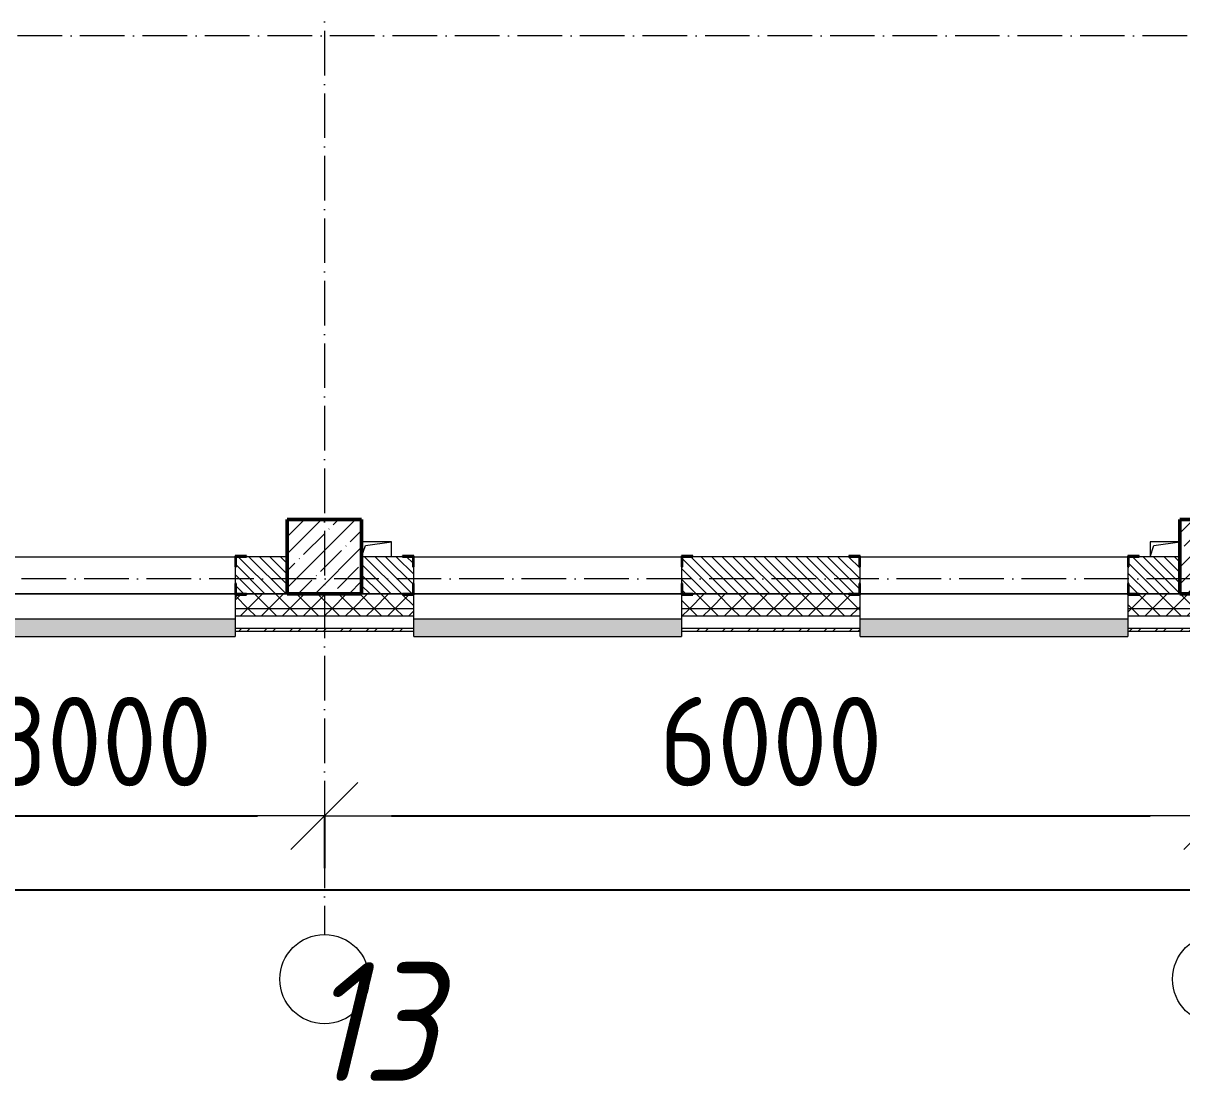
# Model space of a CAD drawing. Header units: millimetres. Extents: x 2294 to 908349, y -83289 to 219220.
# Drawn here: x 184509 to 192296, y 57933 to 65042 of the extents above; entities that cross this region are included whole.
import ezdxf

# ---------------------------------------------------------------- set-up
doc = ezdxf.new("R2010")
doc.units = ezdxf.units.MM
doc.linetypes.add('50_200_ШТРИХ_1Т_ш5_п1_п1_', pattern=[700, 500, -100, 0, -100])
for name, color, linetype, lineweight in [('A-____-____-DIMS', 7, 'Continuous', 9), ('A-GENM-____-MCUT', 7, 'Continuous', 25), ('A-GENM-____-OTLN', 7, 'Continuous', 9), ('A-GENM-____-OTLN-1', 7, 'Continuous', 25), ('A-GLAZ-____-OTLN', 7, 'Continuous', 9), ('A-WALL-____-MCUT', 7, 'Continuous', 13), ('A-WALL-____-MCUT-1', 7, 'Continuous', 9), ('A-WALL-____-OTLN', 7, 'Continuous', 9), ('A-WALL-____-PATT-1', 7, 'Continuous', 9), ('A-WALL-FNSH-MCUT-1', 7, 'Continuous', 9), ('S-COLS-____-MCUT', 7, 'Continuous', 50), ('S-COLS-____-OTLN', 7, 'Continuous', 9), ('S-GRID-____-IDEN', 7, 'Continuous', 9), ('S-GRID-____-OTLN-1', 7, '50_200_ШТРИХ_1Т_ш5_п1_п1_', 9)]:
    doc.layers.add(name, color=color, linetype=linetype, lineweight=lineweight)
doc.layers.add('A-GLAZ-____-OTLN-1', color=7, linetype='Continuous', lineweight=9, true_color=0xc0c0c0)
doc.styles.add('ISOCPEUR_I_9', font='isocpeui.ttf', dxfattribs={"width": 0.9, "height": 250})
doc.styles.add('СПДС', font='isocpeur.ttf', dxfattribs={"width": 0.9})
doc.dimstyles.new('Размера А3', dxfattribs={"dimtxt": 800, "dimasz": 450, "dimexe": 350, "dimexo": 100, "dimgap": 200, "dimtad": 1, "dimdec": 0, "dimrnd": 10, "dimzin": 0, "dimdsep": 46, "dimtxsty": 'СПДС', "dimblk": 'ARROWHEAD_6', "dimcen": 1, "dimclrd": 5, "dimclre": 5, "dimclrt": 5, "dimazin": 0, "dimtfac": 1, "dimtdec": 0, "dimtmove": 2, "dimatfit": 3, "dimfxl": 1, "dimtolj": 1, "dimtzin": 0, "dimarcsym": 0})
pattern_1 = [(45, (165583.51, 6025.28), (-70.71068, 70.71068), []), (135, (165583.51, 6025.28), (-70.71068, -70.71068), [])]
pattern_2 = [(135, (165583.507, 6025.276), (-35.35534, -35.35534), [])]

# ---------------------------------------------------------------- blocks, each defined once
blk = doc.blocks.new('Ось сетки - Круг_Ø6_00__ISO-2_5_0_9K_-25732049-АР1_План отверстий 3 этажа в осях 1-64_Ю-ЯЯ')
at = {"layer": 'S-GRID-____-IDEN'}
blk.add_circle((0, 0), 3, dxfattribs=at)
blk = doc.blocks.new('ARROWHEAD_6')
at = {"color": 0, "linetype": 'Continuous'}
for p, q in [((-0.5, -0.5), (0.5, 0.5)), ((0, 0), (-1, 0))]:
    blk.add_line(p, q, dxfattribs=at)
blk = doc.blocks.new('*D2769')
at = {"layer": 'A-____-____-DIMS', "color": 0, "lineweight": -2, "transparency": 16777216}
for p, q in [((183533.5, 59719.8), (183533.5, 59363.7)), ((183983.5, 59713.7), (186083.5, 59713.7)), ((186533.5, 59719.8), (186533.5, 59363.7))]:
    blk.add_line(p, q, dxfattribs=at)
at = {"layer": 'Defpoints', "color": 0, "transparency": 16777216}
for p in [(183533.5, 59819.8), (186533.5, 59819.8), (186533.5, 59713.7)]:
    blk.add_point(p, dxfattribs=at)
at = {"layer": 'A-____-____-DIMS', "color": 0, "lineweight": -2, "transparency": 16777216, "xscale": 450, "yscale": 450, "zscale": 450, "rotation": 180}
blk.add_blockref('ARROWHEAD_6', (183533.5, 59713.7), dxfattribs=at)
at = {"layer": 'A-____-____-DIMS', "color": 0, "lineweight": -2, "transparency": 16777216, "xscale": 450, "yscale": 450, "zscale": 450}
blk.add_blockref('ARROWHEAD_6', (186533.5, 59713.7), dxfattribs=at)
at = {"layer": 'A-____-____-DIMS', "color": 0, "transparency": 16777216, "insert": (185033.5, 60213.7), "char_height": 600, "attachment_point": 5, "style": 'СПДС'}
blk.add_mtext('\\A1;3000', dxfattribs=at)
blk = doc.blocks.new('*D2770')
at = {"layer": 'A-____-____-DIMS', "color": 0, "lineweight": -2, "transparency": 16777216}
for p, q in [((186533.5, 59719.8), (186533.5, 59363.7)), ((186983.5, 59713.7), (192083.5, 59713.7)), ((192533.5, 59719.8), (192533.5, 59363.7))]:
    blk.add_line(p, q, dxfattribs=at)
at = {"layer": 'Defpoints', "color": 0, "transparency": 16777216}
for p in [(186533.5, 59819.8), (192533.5, 59819.8), (192533.5, 59713.7)]:
    blk.add_point(p, dxfattribs=at)
at = {"layer": 'A-____-____-DIMS', "color": 0, "lineweight": -2, "transparency": 16777216, "xscale": 450, "yscale": 450, "zscale": 450, "rotation": 180}
blk.add_blockref('ARROWHEAD_6', (186533.5, 59713.7), dxfattribs=at)
at = {"layer": 'A-____-____-DIMS', "color": 0, "lineweight": -2, "transparency": 16777216, "xscale": 450, "yscale": 450, "zscale": 450}
blk.add_blockref('ARROWHEAD_6', (192533.5, 59713.7), dxfattribs=at)
at = {"layer": 'A-____-____-DIMS', "color": 0, "transparency": 16777216, "insert": (189533.5, 60213.7), "char_height": 600, "attachment_point": 5, "style": 'СПДС'}
blk.add_mtext('\\A1;6000', dxfattribs=at)
blk = doc.blocks.new('*D2785')
at = {"layer": 'A-____-____-DIMS', "color": 0, "lineweight": -2, "transparency": 16777216}
for p, q in [((163233.5, 59223), (163233.5, 58866.9)), ((163683.5, 59216.9), (236183.5, 59216.9)), ((236633.5, 59223), (236633.5, 58866.9))]:
    blk.add_line(p, q, dxfattribs=at)
at = {"layer": 'Defpoints', "color": 0, "transparency": 16777216}
for p in [(163233.5, 59323), (236633.5, 59323), (236633.5, 59216.9)]:
    blk.add_point(p, dxfattribs=at)
at = {"layer": 'A-____-____-DIMS', "color": 0, "lineweight": -2, "transparency": 16777216, "xscale": 450, "yscale": 450, "zscale": 450, "rotation": 180}
blk.add_blockref('ARROWHEAD_6', (163233.5, 59216.9), dxfattribs=at)
at = {"layer": 'A-____-____-DIMS', "color": 0, "lineweight": -2, "transparency": 16777216, "xscale": 450, "yscale": 450, "zscale": 450}
blk.add_blockref('ARROWHEAD_6', (236633.5, 59216.9), dxfattribs=at)
at = {"layer": 'A-____-____-DIMS', "color": 0, "transparency": 16777216, "insert": (199933.5, 59716.9), "char_height": 600, "attachment_point": 5, "style": 'СПДС'}
blk.add_mtext('\\A1;73400', dxfattribs=at)
blk = doc.blocks.new('BSC_Колонна _Прямоугольная - 500х500-25642906-АР1_План отверстий 3 этажа в осях 1-64_Ю-ЯЯ')
at = {"layer": 'S-COLS-____-OTLN'}
h = blk.add_hatch(dxfattribs=at)
h.set_pattern_fill('FP_19', color=256, style=0, pattern_type=2)
h.set_pattern_definition([(45, (-26950, -55431.04), (-114.04925, 114.04925), []), (45, (-26835.95, -55431.04), (-114.04925, 114.04925), [201.613, -40.323, 3.353, -36.97])])
h.paths.add_polyline_path([(-250, -250), (250, -250), (250, 250), (-250, 250), (-250, 177.9)], flags=0)
at = {"layer": 'S-COLS-____-MCUT'}
for p, q in [((250, 250), (-250, 250)), ((-250, 250), (-250, -250)), ((250, -250), (250, 250)), ((-250, -250), (250, -250))]:
    blk.add_line(p, q, dxfattribs=at)
blk = doc.blocks.new('BSC_Колонна _Прямоугольная - 500х500-V50-АР1_План отверстий 3 этажа в осях 1-64_Ю-ЯЯ')
at = {"layer": 'S-COLS-____-OTLN'}
h = blk.add_hatch(dxfattribs=at)
h.set_pattern_fill('FP_58', color=256, style=0, pattern_type=2)
h.set_pattern_definition([(45, (-20950, -55431.04), (-114.04925, 114.04925), []), (45, (-20835.95, -55431.04), (-114.04925, 114.04925), [201.613, -40.323, 3.353, -36.97])])
h.paths.add_polyline_path([(-250, -250), (250, -250), (250, 250), (-250, 250)], flags=0)
at = {"layer": 'S-COLS-____-MCUT'}
for p, q in [((250, 250), (-250, 250)), ((-250, 250), (-250, -250)), ((250, -250), (250, 250)), ((-250, -250), (250, -250))]:
    blk.add_line(p, q, dxfattribs=at)
blk = doc.blocks.new('Фахверк_СКБ_Уголок - 250_2700-27497298-АР1_План отверстий 3 этажа в осях 1-64_Ю-ЯЯ')
at = {"layer": 'A-GENM-____-MCUT'}
for p, q in [((200, 181), (125, 181)), ((125, 181), (125, 106)), ((131, 106), (131, 175)), ((131, 175), (200, 175)), ((200, 175), (200, 181)), ((125, 106), (131, 106)), ((131, -6), (125, -6)), ((125, -6), (125, -81)), ((131, -75), (131, -6)), ((200, -75), (131, -75)), ((200, -81), (200, -75)), ((125, -81), (200, -81))]:
    blk.add_line(p, q, dxfattribs=at)
blk = doc.blocks.new('AR_Отверстие прямоугольное _в плите_ - AR_Отверстие прямоугольное _в плите_-V178-АР1_План отверстий 3 этажа в осях 1-64_Ю-ЯЯ')
at = {"layer": 'A-GENM-____-OTLN'}
for p, q in [((100, 50), (-100, 50)), ((-100, -50), (-75, 25)), ((-75, 25), (100, 50)), ((100, -50), (100, 50))]:
    blk.add_line(p, q, dxfattribs=at)
blk = doc.blocks.new('AR_Отверстие прямоугольное _в плите_ - AR_Отверстие прямоугольное _в плите_-V185-АР1_План отверстий 3 этажа в осях 1-64_Ю-ЯЯ')
at = {"layer": 'A-GENM-____-OTLN'}
for p, q in [((100, 50), (-100, 50)), ((-100, 50), (-100, -50)), ((-100, -50), (-75, 25)), ((-75, 25), (100, 50))]:
    blk.add_line(p, q, dxfattribs=at)
blk = doc.blocks.new('Отлив_СКБ - Отлив витража_120_НВФ-31885687-АР1_План отверстий 3 этажа в осях 1-64_Ю-ЯЯ')
at = {"layer": 'A-GLAZ-____-OTLN-1'}
for points in [[(0, -2), (1800, -2), (1800, 0), (0, 0)], [(945, -120), (1800, -120), (1800, -2), (0, -2), (0, -120), (878.1, -120)]]:
    blk.add_hatch(color=256, dxfattribs=at).paths.add_polyline_path(points, flags=0)
at = {"layer": 'A-GLAZ-____-OTLN'}
for p, q in [((0, 0), (1800, 0)), ((1800, -2), (0, -2)), ((0, -120), (0, -83)), ((0, -120), (1800, -120)), ((1800, -83), (1800, -120))]:
    blk.add_line(p, q, dxfattribs=at)
blk = doc.blocks.new('3floor')
at = {"layer": 'A-WALL-____-PATT-1'}
h = blk.add_hatch(dxfattribs=at)
h.set_pattern_fill('FP_9', color=256, style=0, pattern_type=2)
h.set_pattern_definition(pattern_2)
h.paths.add_polyline_path([(185939.5, 61206.3), (186283.5, 61206.3), (186283.5, 61456.3), (185939.5, 61456.3), (185939.5, 61387.3), (185933.5, 61387.3), (185933.5, 61275.3), (185939.5, 61275.3)], flags=0)
h.paths.add_polyline_path([(183877.5, 61206.3), (184127.5, 61206.3), (184127.9, 61275.3), (184133.5, 61275.3), (184133.5, 61387.3), (184127.5, 61387.3), (184127.5, 61456.3), (183783.5, 61456.3), (183783.5, 61206.3)], flags=0)
h = blk.add_hatch(dxfattribs=at)
h.set_pattern_fill('FP_9', color=256, style=0, pattern_type=2)
h.set_pattern_definition(pattern_2)
h.paths.add_polyline_path([(192283.5, 61206.3), (192283.5, 61456.3), (191939.5, 61456.3), (191939.5, 61387.3), (191933.5, 61387.3), (191933.5, 61275.3), (191939.5, 61275.3), (191939.5, 61206.3), (192081.4, 61206.3)], flags=0)
h.paths.add_polyline_path([(189008.5, 61206.3), (190127.5, 61206.3), (190127.5, 61275.3), (190133.5, 61275.3), (190133.5, 61387.3), (190127.5, 61387.3), (190127.5, 61456.3), (188939.5, 61456.3), (188939.5, 61387.3), (188933.5, 61387.3), (188933.5, 61275.3), (188939.5, 61275.3), (188939.5, 61206.3)], flags=0)
h.paths.add_polyline_path([(187058.5, 61206.3), (187127.5, 61206.3), (187127.5, 61275.3), (187133.5, 61275.3), (187133.5, 61387.3), (187127.5, 61387.3), (187127.5, 61456.3), (186783.5, 61456.3), (186783.5, 61206.3), (186877.5, 61206.3)], flags=0)
h = blk.add_hatch(dxfattribs=at)
h.set_pattern_fill('FP_4', color=256, style=0, pattern_type=2)
h.set_pattern_definition(pattern_1)
h.paths.add_polyline_path([(239803, 61106.3), (239883.5, 61106.3), (239883.5, 61206.3), (233533.5, 61206.3), (233533.5, 61106.3), (236268.1, 61106.3)], flags=0)
h.paths.add_polyline_path([(229198.2, 61106.3), (229583.5, 61106.3), (229583.5, 61200.3), (229508.5, 61200.3), (229508.5, 61206.3), (228558.5, 61206.3), (228558.5, 61200.3), (228483.5, 61200.3), (228483.5, 61106.3), (228833.5, 61106.3)], flags=0)
h.paths.add_polyline_path([(230965.7, 61106.3), (232533.5, 61106.3), (232533.5, 61206.3), (230658.5, 61206.3), (230658.5, 61200.3), (230583.5, 61200.3), (230583.5, 61106.3)], flags=0)
h.paths.add_polyline_path([(225558.5, 61106.3), (226683.5, 61106.3), (226683.5, 61200.3), (226608.5, 61200.3), (226608.5, 61206.3), (225558.5, 61206.3), (225558.5, 61200.3), (225483.5, 61200.3), (225483.5, 61106.3), (225489.5, 61106.3)], flags=0)
h.paths.add_polyline_path([(223683.5, 61106.3), (223683.5, 61200.3), (223608.5, 61200.3), (223608.5, 61206.3), (222558.5, 61206.3), (222558.5, 61200.3), (222483.5, 61200.3), (222483.5, 61106.3), (223012.1, 61106.3)], flags=0)
h.paths.add_polyline_path([(219558.5, 61106.3), (220683.5, 61106.3), (220683.5, 61200.3), (220608.5, 61200.3), (220608.5, 61206.3), (219558.5, 61206.3), (219558.5, 61200.3), (219483.5, 61200.3), (219483.5, 61106.3)], flags=0)
h.paths.add_polyline_path([(217608.5, 61106.3), (217683.5, 61106.3), (217683.5, 61200.3), (217608.5, 61200.3), (217608.5, 61206.3), (216558.5, 61206.3), (216558.5, 61200.3), (216483.5, 61200.3), (216483.5, 61106.3), (216825.9, 61106.3)], flags=0)
h.paths.add_polyline_path([(213833.5, 61106.3), (214683.5, 61106.3), (214683.5, 61200.3), (214608.5, 61200.3), (214608.5, 61206.3), (213558.5, 61206.3), (213558.5, 61200.3), (213483.5, 61200.3), (213483.5, 61106.3), (213558.5, 61106.3)], flags=0)
h.paths.add_polyline_path([(211523.6, 61106.3), (211683.5, 61106.3), (211683.5, 61200.3), (211608.5, 61200.3), (211608.5, 61206.3), (210008.5, 61206.3), (210008.5, 61200.3), (209933.5, 61200.3), (209933.5, 61106.3), (210639.8, 61106.3)], flags=0)
h.paths.add_polyline_path([(207988.6, 61106.3), (208133.5, 61106.3), (208133.5, 61200.3), (208058.5, 61200.3), (208058.5, 61206.3), (207008.5, 61206.3), (207008.5, 61200.3), (206933.5, 61200.3), (206933.5, 61106.3)], flags=0)
h.paths.add_polyline_path([(205133.5, 61106.3), (205133.5, 61200.3), (205058.5, 61200.3), (205058.5, 61206.3), (204008.5, 61206.3), (204008.5, 61200.3), (203933.5, 61200.3), (203933.5, 61106.3), (204453.7, 61106.3)], flags=0)
h.paths.add_polyline_path([(201802.5, 61106.3), (202133.5, 61106.3), (202133.5, 61200.3), (202058.5, 61200.3), (202058.5, 61206.3), (201008.5, 61206.3), (201008.5, 61200.3), (200933.5, 61200.3), (200933.5, 61106.3), (201360.6, 61106.3)], flags=0)
h.paths.add_polyline_path([(198008.5, 61106.3), (199133.5, 61106.3), (199133.5, 61200.3), (199058.5, 61200.3), (199058.5, 61206.3), (198008.5, 61206.3), (198008.5, 61200.3), (197933.5, 61200.3), (197933.5, 61106.3), (197939.5, 61106.3)], flags=0)
h.paths.add_polyline_path([(194933.5, 61106.3), (196133.5, 61106.3), (196133.5, 61200.3), (196058.5, 61200.3), (196058.5, 61206.3), (195008.5, 61206.3), (195008.5, 61200.3), (194933.5, 61200.3)], flags=0)
h.paths.add_polyline_path([(193133.5, 61106.3), (193133.5, 61200.3), (193058.5, 61200.3), (193058.5, 61206.3), (192008.5, 61206.3), (192008.5, 61200.3), (191933.5, 61200.3), (191933.5, 61106.3), (192965.2, 61106.3)], flags=0)
h.paths.add_polyline_path([(189008.5, 61106.3), (190133.5, 61106.3), (190133.5, 61200.3), (190058.5, 61200.3), (190058.5, 61206.3), (189008.5, 61206.3), (189008.5, 61200.3), (188933.5, 61200.3), (188933.5, 61106.3), (188939.5, 61106.3)], flags=0)
h.paths.add_polyline_path([(187133.5, 61106.3), (187133.5, 61200.3), (187058.5, 61200.3), (187058.5, 61206.3), (186008.5, 61206.3), (186008.5, 61200.3), (185933.5, 61200.3), (185933.5, 61106.3), (187058.5, 61106.3)], flags=0)
h.paths.add_polyline_path([(183783.5, 61106.3), (184133.5, 61106.3), (184133.5, 61200.3), (184058.5, 61200.3), (184058.5, 61206.3), (183008.5, 61206.3), (183008.5, 61200.3), (182933.5, 61200.3), (182933.5, 61106.3), (183283.5, 61106.3)], flags=0)
h.paths.add_polyline_path([(181933.5, 61106.3), (181933.5, 61200.3), (181858.5, 61200.3), (181858.5, 61206.3), (172133.5, 61206.3), (172133.5, 61106.3), (181476.7, 61106.3)], flags=0)
h.paths.add_polyline_path([(171133.5, 61106.3), (171133.5, 61206.3), (163133.5, 61206.3), (163133.5, 61106.3), (169104.4, 61106.3)], flags=0)
h = blk.add_hatch(dxfattribs=at)
h.set_pattern_fill('FP_4', color=256, style=0, pattern_type=2)
h.set_pattern_definition(pattern_1)
h.paths.add_polyline_path([(239883.5, 61056.3), (239883.5, 61106.3), (233533.5, 61106.3), (233533.5, 61056.3), (239803, 61056.3)], flags=0)
h.paths.add_polyline_path([(232533.5, 61056.3), (232533.5, 61106.3), (230583.5, 61106.3), (230583.5, 61056.3), (230965.7, 61056.3)], flags=0)
h.paths.add_polyline_path([(226683.5, 61056.3), (226683.5, 61106.3), (225483.5, 61106.3), (225483.5, 61056.3), (225663.3, 61056.3)], flags=0)
h.paths.add_polyline_path([(229198.2, 61056.3), (229583.5, 61056.3), (229583.5, 61106.3), (228483.5, 61106.3), (228483.5, 61056.3)], flags=0)
h.paths.add_polyline_path([(223012.1, 61056.3), (223683.5, 61056.3), (223683.5, 61106.3), (222483.5, 61106.3), (222483.5, 61056.3)], flags=0)
h.paths.add_polyline_path([(220683.5, 61056.3), (220683.5, 61106.3), (219483.5, 61106.3), (219483.5, 61056.3), (220360.9, 61056.3)], flags=0)
h.paths.add_polyline_path([(217683.5, 61056.3), (217683.5, 61106.3), (216483.5, 61106.3), (216483.5, 61056.3), (216825.9, 61056.3)], flags=0)
h.paths.add_polyline_path([(214683.5, 61056.3), (214683.5, 61106.3), (213483.5, 61106.3), (213483.5, 61056.3), (214174.7, 61056.3)], flags=0)
h.paths.add_polyline_path([(211683.5, 61056.3), (211683.5, 61106.3), (209933.5, 61106.3), (209933.5, 61056.3), (211523.6, 61056.3)], flags=0)
h.paths.add_polyline_path([(208133.5, 61056.3), (208133.5, 61106.3), (206933.5, 61106.3), (206933.5, 61056.3), (207988.6, 61056.3)], flags=0)
h.paths.add_polyline_path([(205133.5, 61056.3), (205133.5, 61106.3), (203933.5, 61106.3), (203933.5, 61056.3), (204453.7, 61056.3)], flags=0)
h.paths.add_polyline_path([(202133.5, 61056.3), (202133.5, 61106.3), (200933.5, 61106.3), (200933.5, 61056.3), (201802.5, 61056.3)], flags=0)
h.paths.add_polyline_path([(197933.5, 61056.3), (199133.5, 61056.3), (199133.5, 61106.3), (197933.5, 61106.3)], flags=0)
h.paths.add_polyline_path([(195616.4, 61056.3), (196133.5, 61056.3), (196133.5, 61106.3), (194933.5, 61106.3), (194933.5, 61056.3)], flags=0)
h.paths.add_polyline_path([(192965.2, 61056.3), (193133.5, 61056.3), (193133.5, 61106.3), (191933.5, 61106.3), (191933.5, 61056.3), (192081.4, 61056.3)], flags=0)
h.paths.add_polyline_path([(190133.5, 61056.3), (190133.5, 61106.3), (188933.5, 61106.3), (188933.5, 61056.3), (189430.2, 61056.3)], flags=0)
h.paths.add_polyline_path([(186779.1, 61056.3), (187133.5, 61056.3), (187133.5, 61106.3), (185933.5, 61106.3), (185933.5, 61056.3)], flags=0)
h.paths.add_polyline_path([(184127.9, 61056.3), (184133.5, 61056.3), (184133.5, 61106.3), (182933.5, 61106.3), (182933.5, 61056.3), (183244.1, 61056.3)], flags=0)
h.paths.add_polyline_path([(181476.7, 61056.3), (181933.5, 61056.3), (181933.5, 61106.3), (172133.5, 61106.3), (172133.5, 61056.3), (179709.2, 61056.3)], flags=0)
h.paths.add_polyline_path([(171133.5, 61056.3), (171133.5, 61106.3), (163033.5, 61106.3), (163033.5, 61056.3), (169104.4, 61056.3)], flags=0)
h = blk.add_hatch(dxfattribs=at)
h.set_pattern_fill('FP_6', color=256, style=0, pattern_type=2)
h.set_pattern_definition([(45, (165583.51, 6025.28), (-85.53659, 85.53659), []), (45, (165640.53, 6025.28), (-85.53659, 85.53659), [])])
h.paths.add_polyline_path([(210639.8, 60956.3), (210798.5, 60956.3), (210798.5, 60976.3), (209933.5, 60976.3), (209933.5, 60956.3)], flags=0)
h.paths.add_polyline_path([(208133.5, 60956.3), (208133.5, 60976.3), (206933.5, 60976.3), (206933.5, 60956.3), (207988.6, 60956.3)], flags=0)
h.paths.add_polyline_path([(205133.5, 60956.3), (205133.5, 60976.3), (203933.5, 60976.3), (203933.5, 60956.3), (204453.7, 60956.3)], flags=0)
h.paths.add_polyline_path([(202133.5, 60956.3), (202133.5, 60976.3), (200933.5, 60976.3), (200933.5, 60956.3), (201802.5, 60956.3)], flags=0)
h.paths.add_polyline_path([(199133.5, 60956.3), (199133.5, 60976.3), (197933.5, 60976.3), (197933.5, 60956.3), (198267.6, 60956.3)], flags=0)
h.paths.add_polyline_path([(195616.4, 60956.3), (196133.5, 60956.3), (196133.5, 60976.3), (194933.5, 60976.3), (194933.5, 60956.3)], flags=0)
h.paths.add_polyline_path([(192965.2, 60956.3), (193133.5, 60956.3), (193133.5, 60976.3), (191933.5, 60976.3), (191933.5, 60956.3), (192081.4, 60956.3)], flags=0)
h.paths.add_polyline_path([(188933.5, 60956.3), (190133.5, 60956.3), (190133.5, 60976.3), (188933.5, 60976.3)], flags=0)
h.paths.add_polyline_path([(185933.5, 60956.3), (187133.5, 60956.3), (187133.5, 60976.3), (185933.5, 60976.3)], flags=0)
h.paths.add_polyline_path([(182933.5, 60956.3), (184133.5, 60956.3), (184133.5, 60976.3), (182933.5, 60976.3)], flags=0)
h.paths.add_polyline_path([(181933.5, 60956.3), (181933.5, 60976.3), (172133.5, 60976.3), (172133.5, 60956.3), (181476.7, 60956.3)], flags=0)
h.paths.add_polyline_path([(171133.5, 60956.3), (171133.5, 60976.3), (162903.5, 60976.3), (162903.5, 60956.3), (169104.4, 60956.3)], flags=0)
at = {"layer": 'A-WALL-____-MCUT'}
for p, q in [((186283.5, 61456.3), (186008.5, 61456.3)), ((187058.5, 61456.3), (186783.5, 61456.3)), ((190058.5, 61456.3), (189008.5, 61456.3)), ((192283.5, 61456.3), (192008.5, 61456.3)), ((185933.5, 61387.3), (185933.5, 61275.3)), ((187133.5, 61275.3), (187133.5, 61387.3)), ((188933.5, 61387.3), (188933.5, 61275.3)), ((190133.5, 61275.3), (190133.5, 61387.3)), ((191933.5, 61387.3), (191933.5, 61275.3)), ((185933.5, 61200.3), (185933.5, 60976.3)), ((187133.5, 60976.3), (187133.5, 61200.3)), ((188933.5, 61200.3), (188933.5, 60976.3)), ((190133.5, 60976.3), (190133.5, 61200.3)), ((191933.5, 61200.3), (191933.5, 60976.3)), ((185933.5, 60976.3), (187133.5, 60976.3)), ((188933.5, 60976.3), (190133.5, 60976.3)), ((191933.5, 60976.3), (193133.5, 60976.3))]:
    blk.add_line(p, q, dxfattribs=at)
at = {"layer": 'A-WALL-____-MCUT-1'}
for p, q in [((186283.5, 61206.3), (186008.5, 61206.3)), ((186008.5, 61206.3), (186283.5, 61206.3)), ((187058.5, 61206.3), (186783.5, 61206.3)), ((186783.5, 61206.3), (187058.5, 61206.3)), ((190058.5, 61206.3), (189008.5, 61206.3)), ((189008.5, 61206.3), (190058.5, 61206.3)), ((192283.5, 61206.3), (192008.5, 61206.3)), ((192008.5, 61206.3), (192283.5, 61206.3)), ((187133.5, 61106.3), (185933.5, 61106.3)), ((187133.5, 61056.3), (185933.5, 61056.3)), ((190133.5, 61106.3), (188933.5, 61106.3)), ((190133.5, 61056.3), (188933.5, 61056.3)), ((193133.5, 61106.3), (191933.5, 61106.3)), ((193133.5, 61056.3), (191933.5, 61056.3))]:
    blk.add_line(p, q, dxfattribs=at)
at = {"layer": 'A-WALL-____-OTLN'}
for p, q in [((184133.5, 61456.3), (185933.5, 61456.3)), ((187133.5, 61456.3), (188933.5, 61456.3)), ((190133.5, 61456.3), (191933.5, 61456.3)), ((184133.5, 61206.3), (185933.5, 61206.3)), ((185933.5, 61206.3), (184133.5, 61206.3)), ((187133.5, 61206.3), (188933.5, 61206.3)), ((188933.5, 61206.3), (187133.5, 61206.3)), ((190133.5, 61206.3), (191933.5, 61206.3)), ((191933.5, 61206.3), (190133.5, 61206.3))]:
    blk.add_line(p, q, dxfattribs=at)
at = {"layer": 'A-WALL-FNSH-MCUT-1'}
for p, q in [((185933.5, 60976.3), (185933.5, 60956.3)), ((187133.5, 60956.3), (187133.5, 60976.3)), ((188933.5, 60976.3), (188933.5, 60976.3)), ((188933.5, 60976.3), (188933.5, 60956.3)), ((190133.5, 60956.3), (190133.5, 60976.3)), ((191933.5, 60976.3), (191933.5, 60976.3)), ((191933.5, 60976.3), (191933.5, 60956.3)), ((185933.5, 60956.3), (187133.5, 60956.3)), ((188933.5, 60956.3), (190133.5, 60956.3)), ((191933.5, 60956.3), (193133.5, 60956.3))]:
    blk.add_line(p, q, dxfattribs=at)
at = {"layer": 'A-GENM-____-OTLN'}
for name, p in [('AR_Отверстие прямоугольное _в плите_ - AR_Отверстие прямоугольное _в плите_-V178-АР1_План отверстий 3 этажа в осях 1-64_Ю-ЯЯ', (186883.5, 61506.3)), ('AR_Отверстие прямоугольное _в плите_ - AR_Отверстие прямоугольное _в плите_-V185-АР1_План отверстий 3 этажа в осях 1-64_Ю-ЯЯ', (192183.5, 61506.3))]:
    blk.add_blockref(name, p, dxfattribs=at)
at = {"layer": 'A-GENM-____-OTLN-1'}
for p in [(185808.5, 61281.3), (188808.5, 61281.3), (191808.5, 61281.3)]:
    blk.add_blockref('Фахверк_СКБ_Уголок - 250_2700-27497298-АР1_План отверстий 3 этажа в осях 1-64_Ю-ЯЯ', p, dxfattribs=at)
at = {"layer": 'A-GENM-____-OTLN-1', "rotation": 180}
for p in [(187258.5, 61381.3), (190258.5, 61381.3)]:
    blk.add_blockref('Фахверк_СКБ_Уголок - 250_2700-27497298-АР1_План отверстий 3 этажа в осях 1-64_Ю-ЯЯ', p, dxfattribs=at)
at = {"layer": 'A-GLAZ-____-OTLN'}
for p in [(184133.5, 61039.3), (187133.5, 61039.3), (190133.5, 61039.3)]:
    blk.add_blockref('Отлив_СКБ - Отлив витража_120_НВФ-31885687-АР1_План отверстий 3 этажа в осях 1-64_Ю-ЯЯ', p, dxfattribs=at)
at = {"layer": 'S-COLS-____-OTLN'}
for name, p in [('BSC_Колонна _Прямоугольная - 500х500-V50-АР1_План отверстий 3 этажа в осях 1-64_Ю-ЯЯ', (186533.5, 61456.3)), ('BSC_Колонна _Прямоугольная - 500х500-25642906-АР1_План отверстий 3 этажа в осях 1-64_Ю-ЯЯ', (192533.5, 61456.3))]:
    blk.add_blockref(name, p, dxfattribs=at)
blk = doc.blocks.new('3osi')
at = {"layer": 'S-GRID-____-OTLN-1', "color": 251, "ltscale": 0.6, "true_color": 0x636466}
for p, q in [((186533.5, 96918.1), (186533.5, 58916.9)), ((241063.5, 64956.3), (160914.7, 64956.3)), ((269657.9, 61306.3), (160914.7, 61306.3))]:
    blk.add_line(p, q, dxfattribs=at)
at = {"layer": 'S-GRID-____-IDEN', "xscale": 99.99999999999993, "yscale": 99.99999999999993, "zscale": 99.99999999999993, "rotation": 180}
for p in [(186533.5, 58616.9), (192533.5, 58616.9)]:
    blk.add_blockref('Ось сетки - Круг_Ø6_00__ISO-2_5_0_9K_-25732049-АР1_План отверстий 3 этажа в осях 1-64_Ю-ЯЯ', p, dxfattribs=at)
at = {"layer": 'S-GRID-____-IDEN', "insert": (186423, 58730.8), "char_height": 800, "width": 346.329, "attachment_point": 1, "style": 'ISOCPEUR_I_9'}
blk.add_mtext('13', dxfattribs=at)
at = {"layer": 'A-____-____-DIMS'}
for base, p1, p2, picture, middle in [((186533.5, 59713.7), (183533.5, 59819.8), (186533.5, 59819.8), '*D2769', (185033.5, 60213.7)), ((192533.5, 59713.7), (186533.5, 59819.8), (192533.5, 59819.8), '*D2770', (189533.5, 60213.7)), ((236633.5, 59216.9), (163233.5, 59323), (236633.5, 59323), '*D2785', (199933.5, 59716.9))]:
    dim = blk.add_linear_dim(base=base, p1=p1, p2=p2, dimstyle='Размера А3', override={"dimtxt": 600, "dimclrd": 0, "dimclre": 0, "dimclrt": 0}, dxfattribs=at)
    dim.commit()
    dim.dimension.update_dxf_attribs({"geometry": picture, "text_midpoint": middle})

msp = doc.modelspace()

# ---------------------------------------------------------------- block references
for name in ['3osi', '3floor']:
    msp.add_blockref(name, (0, 0))

doc.saveas('drawing.dxf')
